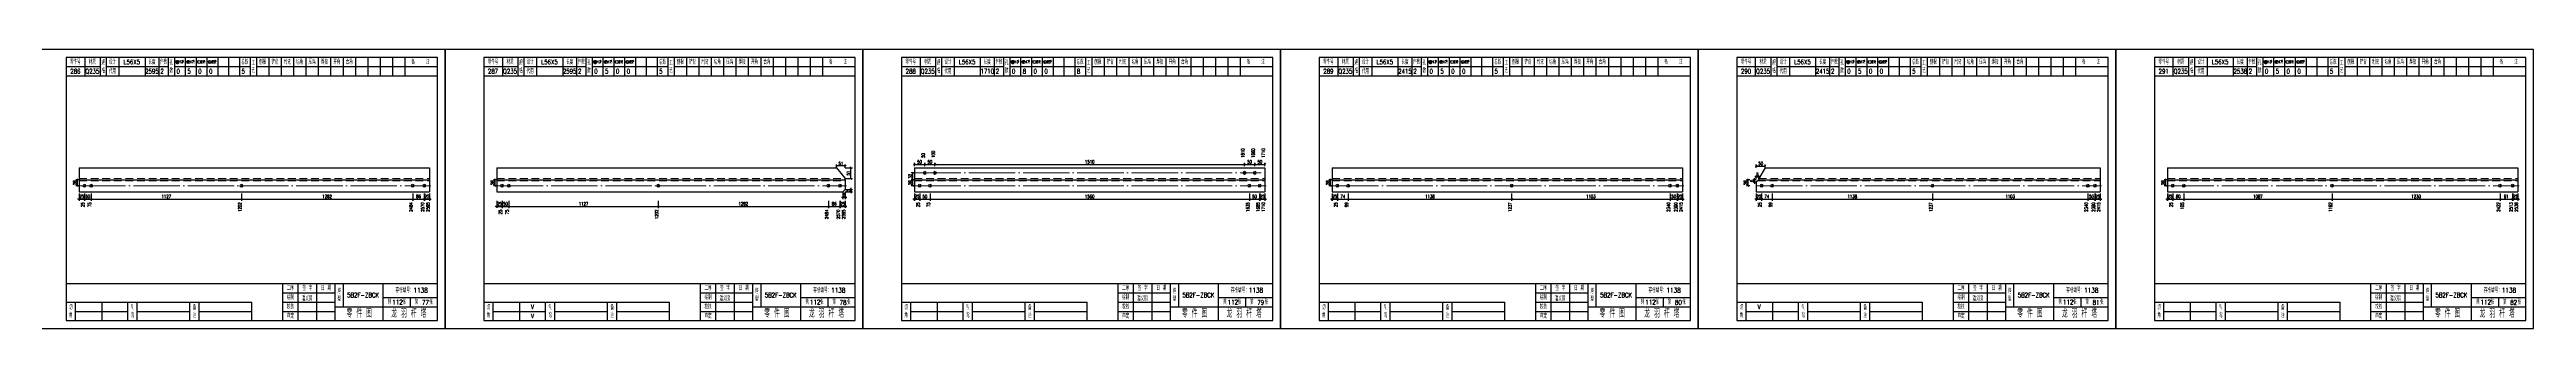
# Model space of a CAD drawing. Header units: millimetres. Extents: x 0 to 30240, y -10896 to -1348.
# Drawn here: x 20534 to 22135, y -2069 to -1889 of the extents above; entities that cross this region are included whole.
import ezdxf
from ezdxf.enums import TextEntityAlignment as Align

# ---------------------------------------------------------------- set-up
doc = ezdxf.new("R2010")
doc.units = ezdxf.units.MM
doc.header["$LTSCALE"] = 20
doc.header["$PDMODE"] = 1
doc.linetypes.add('DASHDOT2X', pattern=[1.75, 1.5, -0.125, 0, -0.125])
doc.linetypes.add('HIDDEN', pattern=[0.375, 0.25, -0.125])
for name, color, linetype, lineweight in [('1', 7, 'Continuous', 25), ('11', 3, 'Continuous', 13), ('2', 1, 'HIDDEN', 13), ('5', 1, 'Continuous', 13), ('7', 2, 'DASHDOT2X', 13)]:
    doc.layers.add(name, color=color, linetype=linetype, lineweight=lineweight)
doc.styles.get("Standard").update_dxf_attribs({"font": 'simplex', "width": 0.7, "bigfont": 'gbhzfs.shx'})
doc.styles.add('SYMBOL_TXT', font='txt.shx', dxfattribs={"width": 0.6})
doc.styles.add('TITLE_TXT', font='simplex.shx', dxfattribs={"width": 0.75, "height": 2.5, "bigfont": 'gbhzfs.shx'})
doc.dimstyles.get("Standard").update_dxf_attribs({"dimtxt": 2.1, "dimasz": 1, "dimexe": 1.05, "dimexo": 0, "dimgap": 0.63, "dimtad": 1, "dimzin": 0, "dimdsep": 46, "dimtxsty": 'standard', "dimblk": 'OBLIQUE', "dimblk1": 'OBLIQUE', "dimblk2": 'OBLIQUE', "dimcen": 0.09, "dimadec": 0, "dimazin": 0, "dimtfac": 1, "dimtdec": 1, "dimtix": 1, "dimtmove": 0, "dimatfit": 3, "dimfxl": 0, "dimtolj": 1, "dimtzin": 0, "dimarcsym": 0})
pattern_1 = [(0, (-3, 0), (0, 0.0125), [])]

# ---------------------------------------------------------------- blocks, each defined once
blk = doc.blocks.new('M12_HOLE')
h = blk.add_hatch()
h.set_pattern_fill('LINE', scale=0.1, style=0)
h.set_pattern_definition(pattern_1)
h.paths.add_polyline_path([(-5, 0, 1), (-1, 0, 1)])
at = {"color": 7}
blk.add_circle((-3, 0), 2, dxfattribs=at)
at = {"color": 7, "attachment_point": 1, "style": 'SYMBOL_TXT'}
for s, insert, char_height, width in [('13\\f??|b0|i0|c0|p54;.', (-0.1, 2.1), 3.5, 5.707), ('5', (3.7, 2.3), 1.8, 2.931)]:
    blk.add_mtext(s, dxfattribs=dict(at, insert=insert, char_height=char_height, width=width))
blk = doc.blocks.new('M16_HOLE')
h = blk.add_hatch()
h.set_pattern_fill('LINE', scale=0.1, style=0)
h.set_pattern_definition(pattern_1)
h.paths.add_polyline_path([(-1.6, 1.4, 0.668179), (-5, 0, 0.198912), (-4.4, -1.4)])
at = {"color": 7}
blk.add_circle((-3, 0), 2, dxfattribs=at)
at = {"color": 7, "attachment_point": 1, "style": 'SYMBOL_TXT'}
for s, insert, char_height, width in [('17.', (-0.4, 2.1), 3.5, 6.316), ('5', (3.6, 2.3), 1.8, 1.822)]:
    blk.add_mtext(s, dxfattribs=dict(at, insert=insert, char_height=char_height, width=width))
blk = doc.blocks.new('M20_HOLE')
at = {"color": 7}
blk.add_circle((-3, 0), 2, dxfattribs=at)
at = {"color": 7, "attachment_point": 1, "style": 'SYMBOL_TXT'}
for s, insert, char_height, width in [('21.', (-0.7, 2), 3.5, 6.074), ('5', (3.3, 2), 1.8, 1.458)]:
    blk.add_mtext(s, dxfattribs=dict(at, insert=insert, char_height=char_height, width=width))
blk = doc.blocks.new('M24_HOLE')
at = {"color": 7}
for radius in [2, 1.5]:
    blk.add_circle((-3, 0), radius, dxfattribs=at)
at = {"color": 7, "attachment_point": 1, "style": 'SYMBOL_TXT'}
for s, insert, char_height, width in [('25.', (-0.7, 2.1), 3.5, 2.429), ('5', (3.9, 2.3), 1.8, 1.944)]:
    blk.add_mtext(s, dxfattribs=dict(at, insert=insert, char_height=char_height, width=width))
blk = doc.blocks.new('JgCard')
for p, q in [((270, 180), (0, 180)), ((0, 180), (0, 0)), ((270, 0), (270, 180)), ((265, 175), (25, 175)), ((25, 175), (25, 5)), ((25, 169), (47, 169)), ((25, 163), (265, 163)), ((37, 175), (37, 163)), ((47, 175), (47, 163)), ((51, 175), (51, 163)), ((51, 169), (91, 169)), ((59, 175), (59, 163)), ((76, 175), (76, 163)), ((85, 175), (85, 163)), ((91, 175), (91, 163)), ((95, 175), (95, 163)), ((95, 169), (144, 169)), ((102, 175), (102, 163)), ((109, 175), (109, 163)), ((116, 175), (116, 163)), ((123, 175), (123, 163)), ((130, 175), (130, 163)), ((137, 175), (137, 163)), ((144, 175), (144, 163)), ((148, 175), (148, 163)), ((148, 169), (265, 169)), ((156, 175), (156, 163)), ((164, 175), (164, 163)), ((172, 175), (172, 163)), ((180, 175), (180, 163)), ((188, 175), (188, 163)), ((196, 175), (196, 163)), ((204, 175), (204, 163)), ((212, 175), (212, 163)), ((220, 175), (220, 163)), ((228, 175), (228, 163)), ((236, 175), (236, 163)), ((244, 175), (244, 163)), ((265, 5), (265, 175)), ((25, 29), (265, 29)), ((25, 17), (145, 17)), ((31, 5), (31, 17)), ((48, 17), (48, 5)), ((65, 5), (65, 17)), ((71, 5), (71, 17)), ((105, 5), (105, 17)), ((111, 5), (111, 17)), ((145, 5), (145, 17)), ((165, 5), (165, 29)), ((165, 23), (199, 23)), ((165, 17), (199, 17)), ((175, 5), (175, 29)), ((187, 5), (187, 29)), ((199, 5), (199, 29)), ((204, 29), (204, 14)), ((230, 5), (230, 29)), ((230, 20), (265, 20)), ((247.5, 20), (247.5, 14)), ((0, 0), (270, 0)), ((25, 5), (265, 5)), ((31, 11), (65, 11)), ((71, 11), (105, 11)), ((111, 11), (145, 11)), ((165, 11), (199, 11)), ((199, 14), (265, 14))]:
    blk.add_line(p, q)
blk.add_lwpolyline([(96, 172, -1), (98, 172, -1)], format="xyb", close=True)
blk.add_point((145, 96))
at = {"xscale": 0.5, "yscale": 0.5, "zscale": 0.5}
for name, p in [('M12_HOLE', (98.5, 172)), ('M16_HOLE', (105.5, 172)), ('M20_HOLE', (112.5, 172)), ('M24_HOLE', (119.5, 172))]:
    blk.add_blockref(name, p, dxfattribs=at)
at = {"style": 'TITLE_TXT', "width": 0.75}
for s, height, p in [('潘义鹏', 3, (177.4, 17.9)), ('存档编号：1138', 3.08, (238, 23.1)), ('龙 羽 杆 塔', 5, (235.2, 7))]:
    blk.add_text(s, height=height, dxfattribs=at).set_placement(p)
at = {"attachment_point": 5, "style": 'TITLE_TXT'}
for s, insert, char_height, width in [('零件号', (31, 172), 3, 15), ('材质', (42, 172), 3, 8), ('规格', (49, 169), 3, 4), ('设计', (55, 172), 3, 8), ('代用', (55, 166), 3, 8), ('长度', (80.5, 172), 3, 8), ('件数', (88, 172), 3, 6), ('孔数', (93, 169), 3, 4), ('总数', (140.5, 172), 3, 7), ('工\\P艺', (146, 169), 3, 4), ('刨根', (152, 172), 3, 8), ('铲背', (160, 172), 3, 8), ('制弯', (168, 172), 3, 8), ('切角', (176, 172), 3, 8), ('压扁', (184, 172), 3, 8), ('焊接', (192, 172), 3, 8), ('开角', (200, 172), 3, 8), ('合角', (208, 172), 3, 8), ('备    注', (254, 172), 3, 22), ('绘制', (170, 20), 3, 10), ('工序', (170, 26), 3, 10), ('签 字', (181, 26), 3, 12), ('日 期', (193, 26), 3, 12), ('塔\\P型', (201.5, 21.5), 3, 5), ('共    张', (238.8, 17), 3, 17.5), ('第    张', (256.2, 17), 3, 17.5), ('切\\P角', (28, 11), 3, 6), ('制\\P弯', (68, 11), 3, 6), ('备\\P注', (108, 11), 3, 6), ('校核', (170, 14), 3, 10), ('审定', (170, 8), 3, 10), ('零 件 图', (214.5, 9.5), 5, 31)]:
    blk.add_mtext(s, dxfattribs=dict(at, insert=insert, char_height=char_height, width=width))
blk = doc.blocks.new('M16')
for p, q in [((-0.7, -0.7), (0.7, 0.7)), ((-0.4, 0), (0.4, 0)), ((0, 0.4), (0, -0.4))]:
    blk.add_line(p, q)
blk.add_circle((0, 0), 1)
for radius in [0.8, 0.6, 0.4, 0.2]:
    blk.add_arc((0, 0), radius, 225, 45)
blk = doc.blocks.new('_Oblique')
at = {"color": 0, "linetype": 'ByBlock', "lineweight": -2}
blk.add_line((-0.5, -0.5), (0.5, 0.5), dxfattribs=at)
blk = doc.blocks.new('*D1815')
at = {"layer": '11', "color": 0, "lineweight": -2}
for p, q in [((20553.4, -1985.5), (20552.4, -1985.5)), ((20553.4, -1981.8), (20553.4, -1986.5)), ((20553.4, -1985.5), (20556.8, -1985.5)), ((20556.8, -1981.8), (20556.8, -1986.5)), ((20556.8, -1985.5), (20557.8, -1985.5))]:
    blk.add_line(p, q, dxfattribs=at)
at = {"layer": 'Defpoints', "color": 0}
for p in [(20553.4, -1981.8), (20556.8, -1981.8), (20556.8, -1985.5)]:
    blk.add_point(p, dxfattribs=at)
at = {"layer": '11', "color": 0, "lineweight": -2}
blk.add_blockref('_Oblique', (20553.4, -1985.5), dxfattribs=at)
at = {"layer": '11', "color": 0, "lineweight": -2, "rotation": 180}
blk.add_blockref('_Oblique', (20556.8, -1985.5), dxfattribs=at)
at = {"layer": '11', "color": 0, "insert": (20555.1, -1983.8), "char_height": 2.1, "attachment_point": 5}
blk.add_mtext('\\A1;25', dxfattribs=at)
blk = doc.blocks.new('*D1820')
at = {"layer": '11', "color": 0, "lineweight": -2}
for p, q in [((20776.6, -1985.5), (20775.6, -1985.5)), ((20776.6, -1981.8), (20776.6, -1986.5)), ((20776.6, -1985.5), (20780, -1985.5)), ((20780, -1981.8), (20780, -1986.5)), ((20780, -1985.5), (20781, -1985.5))]:
    blk.add_line(p, q, dxfattribs=at)
at = {"layer": 'Defpoints', "color": 0}
for p in [(20776.6, -1981.8), (20780, -1981.8), (20780, -1985.5)]:
    blk.add_point(p, dxfattribs=at)
at = {"layer": '11', "color": 0, "lineweight": -2}
blk.add_blockref('_Oblique', (20776.6, -1985.5), dxfattribs=at)
at = {"layer": '11', "color": 0, "lineweight": -2, "rotation": 180}
blk.add_blockref('_Oblique', (20780, -1985.5), dxfattribs=at)
at = {"layer": '11', "color": 0, "insert": (20778.3, -1983.8), "char_height": 2.1, "attachment_point": 5}
blk.add_mtext('\\A1;25', dxfattribs=at)
blk = doc.blocks.new('*D1822')
at = {"layer": '11', "color": 0, "lineweight": -2}
for p, q in [((20823.4, -1990.2), (20822.4, -1990.2)), ((20823.4, -1986.5), (20823.4, -1991.2)), ((20823.4, -1990.2), (20826.8, -1990.2)), ((20826.8, -1986.5), (20826.8, -1991.2)), ((20826.8, -1990.2), (20827.8, -1990.2))]:
    blk.add_line(p, q, dxfattribs=at)
at = {"layer": 'Defpoints', "color": 0}
for p in [(20823.4, -1986.5), (20826.8, -1986.5), (20826.8, -1990.2)]:
    blk.add_point(p, dxfattribs=at)
at = {"layer": '11', "color": 0, "lineweight": -2}
blk.add_blockref('_Oblique', (20823.4, -1990.2), dxfattribs=at)
at = {"layer": '11', "color": 0, "lineweight": -2, "rotation": 180}
blk.add_blockref('_Oblique', (20826.8, -1990.2), dxfattribs=at)
at = {"layer": '11', "color": 0, "insert": (20825.1, -1988.5), "char_height": 2.1, "attachment_point": 5}
blk.add_mtext('\\A1;25', dxfattribs=at)
blk = doc.blocks.new('*D1827')
at = {"layer": '11', "color": 0, "lineweight": -2}
for p, q in [((21045.3, -1990.2), (21044.3, -1990.2)), ((21045.3, -1986.5), (21045.3, -1991.2)), ((21045.3, -1990.2), (21048.7, -1990.2)), ((21048.7, -1986.5), (21048.7, -1991.2)), ((21048.7, -1990.2), (21049.7, -1990.2))]:
    blk.add_line(p, q, dxfattribs=at)
at = {"layer": 'Defpoints', "color": 0}
for p in [(21045.3, -1986.5), (21048.7, -1986.5), (21048.7, -1990.2)]:
    blk.add_point(p, dxfattribs=at)
at = {"layer": '11', "color": 0, "lineweight": -2}
blk.add_blockref('_Oblique', (21045.3, -1990.2), dxfattribs=at)
at = {"layer": '11', "color": 0, "lineweight": -2, "rotation": 180}
blk.add_blockref('_Oblique', (21048.7, -1990.2), dxfattribs=at)
at = {"layer": '11', "color": 0, "insert": (21047, -1988.5), "char_height": 2.1, "attachment_point": 5}
blk.add_mtext('\\A1;25', dxfattribs=at)
blk = doc.blocks.new('*D1828')
at = {"layer": '11', "color": 0, "lineweight": -2}
for p, q in [((21048.7, -1979.2), (21053.4, -1979.2)), ((21048.7, -1980.7), (21053.4, -1980.7)), ((21052.4, -1979.2), (21052.4, -1978.2)), ((21052.4, -1979.2), (21052.4, -1980.7)), ((21052.4, -1980.7), (21052.4, -1981.7))]:
    blk.add_line(p, q, dxfattribs=at)
at = {"layer": 'Defpoints', "color": 0}
for p in [(21048.7, -1979.2), (21048.7, -1980.7), (21052.4, -1980.7)]:
    blk.add_point(p, dxfattribs=at)
at = {"layer": '11', "color": 0, "lineweight": -2}
for p, rotation in [((21052.4, -1979.2), 270), ((21052.4, -1980.7), 90)]:
    blk.add_blockref('_Oblique', p, dxfattribs=dict(at, rotation=rotation))
at = {"layer": '11', "color": 0, "insert": (21050.7, -1980), "char_height": 2.1, "attachment_point": 5, "rotation": 90}
blk.add_mtext('\\A1;5', dxfattribs=at)
blk = doc.blocks.new('*D1829')
at = {"layer": '11', "color": 0, "lineweight": -2}
for p, q in [((21047.2, -1984.4), (21046.2, -1984.4)), ((21047.2, -1980.7), (21047.2, -1985.5)), ((21048.7, -1984.4), (21047.2, -1984.4)), ((21048.7, -1980.7), (21048.7, -1985.5)), ((21048.7, -1984.4), (21049.7, -1984.4))]:
    blk.add_line(p, q, dxfattribs=at)
at = {"layer": 'Defpoints', "color": 0}
for p in [(21047.2, -1980.7), (21047.2, -1984.4), (21048.7, -1980.7)]:
    blk.add_point(p, dxfattribs=at)
at = {"layer": '11', "color": 0, "lineweight": -2}
blk.add_blockref('_Oblique', (21047.2, -1984.4), dxfattribs=at)
at = {"layer": '11', "color": 0, "lineweight": -2, "rotation": 180}
blk.add_blockref('_Oblique', (21048.7, -1984.4), dxfattribs=at)
at = {"layer": '11', "color": 0, "insert": (21047.9, -1982.7), "char_height": 2.1, "attachment_point": 5}
blk.add_mtext('\\A1;5', dxfattribs=at)
blk = doc.blocks.new('*D1831')
at = {"layer": '11', "color": 0, "lineweight": -2}
for p, q in [((21043, -1965.2), (21043, -1963.1)), ((21048.7, -1964.1), (21043, -1964.1)), ((21048.7, -1965.2), (21048.7, -1963.1))]:
    blk.add_line(p, q, dxfattribs=at)
at = {"layer": 'Defpoints', "color": 0}
for p in [(21043, -1964.1), (21043, -1965.2), (21048.7, -1965.2)]:
    blk.add_point(p, dxfattribs=at)
at = {"layer": '11', "color": 0, "lineweight": -2, "rotation": 180}
blk.add_blockref('_Oblique', (21043, -1964.1), dxfattribs=at)
at = {"layer": '11', "color": 0, "lineweight": -2}
blk.add_blockref('_Oblique', (21048.7, -1964.1), dxfattribs=at)
at = {"layer": '11', "color": 0, "insert": (21045.8, -1962.5), "char_height": 2.1, "attachment_point": 5}
blk.add_mtext('\\A1;51', dxfattribs=at)
blk = doc.blocks.new('*D1833')
at = {"layer": '11', "color": 0, "lineweight": -2}
for p, q in [((21093.4, -1985.5), (21092.4, -1985.5)), ((21093.4, -1981.8), (21093.4, -1986.5)), ((21093.4, -1985.5), (21096.8, -1985.5)), ((21096.8, -1981.8), (21096.8, -1986.5)), ((21096.8, -1985.5), (21097.8, -1985.5))]:
    blk.add_line(p, q, dxfattribs=at)
at = {"layer": 'Defpoints', "color": 0}
for p in [(21093.4, -1981.8), (21096.8, -1981.8), (21096.8, -1985.5)]:
    blk.add_point(p, dxfattribs=at)
at = {"layer": '11', "color": 0, "lineweight": -2}
blk.add_blockref('_Oblique', (21093.4, -1985.5), dxfattribs=at)
at = {"layer": '11', "color": 0, "lineweight": -2, "rotation": 180}
blk.add_blockref('_Oblique', (21096.8, -1985.5), dxfattribs=at)
at = {"layer": '11', "color": 0, "insert": (21095.1, -1983.8), "char_height": 2.1, "attachment_point": 5}
blk.add_mtext('\\A1;25', dxfattribs=at)
blk = doc.blocks.new('*D1837')
at = {"layer": '11', "color": 0, "lineweight": -2}
for p, q in [((21316.6, -1985.5), (21315.6, -1985.5)), ((21316.6, -1981.8), (21316.6, -1986.5)), ((21316.6, -1985.5), (21320, -1985.5)), ((21320, -1981.8), (21320, -1986.5)), ((21320, -1985.5), (21321, -1985.5))]:
    blk.add_line(p, q, dxfattribs=at)
at = {"layer": 'Defpoints', "color": 0}
for p in [(21316.6, -1981.8), (21320, -1981.8), (21320, -1985.5)]:
    blk.add_point(p, dxfattribs=at)
at = {"layer": '11', "color": 0, "lineweight": -2}
blk.add_blockref('_Oblique', (21316.6, -1985.5), dxfattribs=at)
at = {"layer": '11', "color": 0, "lineweight": -2, "rotation": 180}
blk.add_blockref('_Oblique', (21320, -1985.5), dxfattribs=at)
at = {"layer": '11', "color": 0, "insert": (21318.3, -1983.8), "char_height": 2.1, "attachment_point": 5}
blk.add_mtext('\\A1;25', dxfattribs=at)
blk = doc.blocks.new('*D6305')
at = {"layer": '11', "color": 0, "lineweight": -2}
for p, q in [((22126.6, -1985.5), (22125.6, -1985.5)), ((22126.6, -1981.8), (22126.6, -1986.5)), ((22126.6, -1985.5), (22130, -1985.5)), ((22130, -1981.8), (22130, -1986.5)), ((22130, -1985.5), (22131, -1985.5))]:
    blk.add_line(p, q, dxfattribs=at)
at = {"layer": 'Defpoints', "color": 0}
for p in [(22126.6, -1981.8), (22130, -1981.8), (22130, -1985.5)]:
    blk.add_point(p, dxfattribs=at)
at = {"layer": '11', "color": 0, "lineweight": -2}
blk.add_blockref('_Oblique', (22126.6, -1985.5), dxfattribs=at)
at = {"layer": '11', "color": 0, "lineweight": -2, "rotation": 180}
blk.add_blockref('_Oblique', (22130, -1985.5), dxfattribs=at)
at = {"layer": '11', "color": 0, "insert": (22128.3, -1983.8), "char_height": 2.1, "attachment_point": 5}
blk.add_mtext('\\A1;25', dxfattribs=at)
blk = doc.blocks.new('*D6310')
at = {"layer": '11', "color": 0, "lineweight": -2}
for p, q in [((21903.4, -1985.5), (21902.4, -1985.5)), ((21903.4, -1981.8), (21903.4, -1986.5)), ((21903.4, -1985.5), (21906.8, -1985.5)), ((21906.8, -1981.8), (21906.8, -1986.5)), ((21906.8, -1985.5), (21907.8, -1985.5))]:
    blk.add_line(p, q, dxfattribs=at)
at = {"layer": 'Defpoints', "color": 0}
for p in [(21903.4, -1981.8), (21906.8, -1981.8), (21906.8, -1985.5)]:
    blk.add_point(p, dxfattribs=at)
at = {"layer": '11', "color": 0, "lineweight": -2}
blk.add_blockref('_Oblique', (21903.4, -1985.5), dxfattribs=at)
at = {"layer": '11', "color": 0, "lineweight": -2, "rotation": 180}
blk.add_blockref('_Oblique', (21906.8, -1985.5), dxfattribs=at)
at = {"layer": '11', "color": 0, "insert": (21905.1, -1983.8), "char_height": 2.1, "attachment_point": 5}
blk.add_mtext('\\A1;25', dxfattribs=at)
blk = doc.blocks.new('*D6312')
at = {"layer": '11', "color": 0, "lineweight": -2}
for p, q in [((21637.6, -1973), (21635.5, -1973)), ((21637.6, -1974.6), (21635.5, -1974.6)), ((21636.5, -1973), (21636.5, -1972)), ((21636.5, -1973), (21636.5, -1974.6)), ((21636.5, -1974.6), (21636.5, -1975.6))]:
    blk.add_line(p, q, dxfattribs=at)
at = {"layer": 'Defpoints', "color": 0}
for p in [(21636.5, -1974.6), (21637.6, -1973), (21637.6, -1974.6)]:
    blk.add_point(p, dxfattribs=at)
at = {"layer": '11', "color": 0, "lineweight": -2}
for p, rotation in [((21636.5, -1973), 270), ((21636.5, -1974.6), 90)]:
    blk.add_blockref('_Oblique', p, dxfattribs=dict(at, rotation=rotation))
at = {"layer": '11', "color": 0, "insert": (21634.9, -1973.8), "char_height": 2.1, "attachment_point": 5, "rotation": 90}
blk.add_mtext('\\A1;6', dxfattribs=at)
blk = doc.blocks.new('*D6313')
at = {"layer": '11', "color": 0, "lineweight": -2}
for p, q in [((21637.6, -1971.2), (21636.6, -1971.2)), ((21637.6, -1972.3), (21637.6, -1970.2)), ((21637.6, -1971.2), (21639.3, -1971.2)), ((21639.3, -1972.3), (21639.3, -1970.2)), ((21639.3, -1971.2), (21640.3, -1971.2))]:
    blk.add_line(p, q, dxfattribs=at)
at = {"layer": 'Defpoints', "color": 0}
for p in [(21637.6, -1972.3), (21639.3, -1971.2), (21639.3, -1972.3)]:
    blk.add_point(p, dxfattribs=at)
at = {"layer": '11', "color": 0, "lineweight": -2}
blk.add_blockref('_Oblique', (21637.6, -1971.2), dxfattribs=at)
at = {"layer": '11', "color": 0, "lineweight": -2, "rotation": 180}
blk.add_blockref('_Oblique', (21639.3, -1971.2), dxfattribs=at)
at = {"layer": '11', "color": 0, "insert": (21638.4, -1969.5), "char_height": 2.1, "attachment_point": 5}
blk.add_mtext('\\A1;6', dxfattribs=at)
blk = doc.blocks.new('*D6315')
at = {"layer": '11', "color": 0, "lineweight": -2}
for p, q in [((21856.6, -1985.5), (21855.6, -1985.5)), ((21856.6, -1981.8), (21856.6, -1986.5)), ((21856.6, -1985.5), (21860, -1985.5)), ((21860, -1981.8), (21860, -1986.5)), ((21860, -1985.5), (21861, -1985.5))]:
    blk.add_line(p, q, dxfattribs=at)
at = {"layer": 'Defpoints', "color": 0}
for p in [(21856.6, -1981.8), (21860, -1981.8), (21860, -1985.5)]:
    blk.add_point(p, dxfattribs=at)
at = {"layer": '11', "color": 0, "lineweight": -2}
blk.add_blockref('_Oblique', (21856.6, -1985.5), dxfattribs=at)
at = {"layer": '11', "color": 0, "lineweight": -2, "rotation": 180}
blk.add_blockref('_Oblique', (21860, -1985.5), dxfattribs=at)
at = {"layer": '11', "color": 0, "insert": (21858.3, -1983.8), "char_height": 2.1, "attachment_point": 5}
blk.add_mtext('\\A1;25', dxfattribs=at)
blk = doc.blocks.new('*D6320')
at = {"layer": '11', "color": 0, "lineweight": -2}
for p, q in [((21637.6, -1985.5), (21636.6, -1985.5)), ((21637.6, -1981.8), (21637.6, -1986.5)), ((21637.6, -1985.5), (21641, -1985.5)), ((21641, -1981.8), (21641, -1986.5)), ((21641, -1985.5), (21642, -1985.5))]:
    blk.add_line(p, q, dxfattribs=at)
at = {"layer": 'Defpoints', "color": 0}
for p in [(21637.6, -1981.8), (21641, -1981.8), (21641, -1985.5)]:
    blk.add_point(p, dxfattribs=at)
at = {"layer": '11', "color": 0, "lineweight": -2}
blk.add_blockref('_Oblique', (21637.6, -1985.5), dxfattribs=at)
at = {"layer": '11', "color": 0, "lineweight": -2, "rotation": 180}
blk.add_blockref('_Oblique', (21641, -1985.5), dxfattribs=at)
at = {"layer": '11', "color": 0, "insert": (21639.3, -1983.8), "char_height": 2.1, "attachment_point": 5}
blk.add_mtext('\\A1;25', dxfattribs=at)
blk = doc.blocks.new('*D6257')
at = {"layer": '11', "color": 0, "lineweight": -2}
for p, q in [((21586.6, -1985.5), (21585.6, -1985.5)), ((21586.6, -1981.8), (21586.6, -1986.5)), ((21586.6, -1985.5), (21590, -1985.5)), ((21590, -1981.8), (21590, -1986.5)), ((21590, -1985.5), (21591, -1985.5))]:
    blk.add_line(p, q, dxfattribs=at)
at = {"layer": 'Defpoints', "color": 0}
for p in [(21586.6, -1981.8), (21590, -1981.8), (21590, -1985.5)]:
    blk.add_point(p, dxfattribs=at)
at = {"layer": '11', "color": 0, "lineweight": -2}
blk.add_blockref('_Oblique', (21586.6, -1985.5), dxfattribs=at)
at = {"layer": '11', "color": 0, "lineweight": -2, "rotation": 180}
blk.add_blockref('_Oblique', (21590, -1985.5), dxfattribs=at)
at = {"layer": '11', "color": 0, "insert": (21588.3, -1983.8), "char_height": 2.1, "attachment_point": 5}
blk.add_mtext('\\A1;25', dxfattribs=at)
blk = doc.blocks.new('*D6262')
at = {"layer": '11', "color": 0, "lineweight": -2}
for p, q in [((21363.4, -1985.5), (21362.4, -1985.5)), ((21363.4, -1981.8), (21363.4, -1986.5)), ((21363.4, -1985.5), (21366.8, -1985.5)), ((21366.8, -1981.8), (21366.8, -1986.5)), ((21366.8, -1985.5), (21367.8, -1985.5))]:
    blk.add_line(p, q, dxfattribs=at)
at = {"layer": 'Defpoints', "color": 0}
for p in [(21363.4, -1981.8), (21366.8, -1981.8), (21366.8, -1985.5)]:
    blk.add_point(p, dxfattribs=at)
at = {"layer": '11', "color": 0, "lineweight": -2}
blk.add_blockref('_Oblique', (21363.4, -1985.5), dxfattribs=at)
at = {"layer": '11', "color": 0, "lineweight": -2, "rotation": 180}
blk.add_blockref('_Oblique', (21366.8, -1985.5), dxfattribs=at)
at = {"layer": '11', "color": 0, "insert": (21365.1, -1983.8), "char_height": 2.1, "attachment_point": 5}
blk.add_mtext('\\A1;25', dxfattribs=at)

msp = doc.modelspace()

# ---------------------------------------------------------------- linework, layer by layer
at = {"layer": '1'}
for p, q in [((20553.4, -1965.196), (20553.4, -1980.736)), ((20553.4, -1965.196), (20780, -1965.196)), ((20780, -1965.196), (20780, -1980.736)), ((20823.4, -1965.196), (20823.4, -1980.736)), ((20823.4, -1965.196), (21042.983, -1965.196)), ((21042.983, -1965.196), (21048.7, -1972.272)), ((21093.4, -1965.196), (21093.4, -1980.736)), ((21093.4, -1965.196), (21320, -1965.196)), ((21320, -1965.196), (21320, -1980.736)), ((21363.4, -1965.196), (21590, -1965.196)), ((21363.4, -1965.196), (21363.4, -1980.736)), ((21590, -1965.196), (21590, -1980.736)), ((21643.342, -1965.196), (21639.251, -1972.272)), ((21643.342, -1965.196), (21860, -1965.196)), ((21860, -1965.196), (21860, -1980.736)), ((21903.4, -1965.196), (22130, -1965.196)), ((21903.4, -1965.196), (21903.4, -1980.736)), ((22130, -1965.196), (22130, -1980.736)), ((20553.4, -1972.966), (20780, -1972.966)), ((20553.4, -1980.736), (20780, -1980.736)), ((20823.4, -1972.966), (21048.7, -1972.966)), ((20823.4, -1980.736), (21047.173, -1980.736)), ((21047.173, -1980.736), (21048.7, -1979.21)), ((21048.7, -1972.966), (21048.7, -1972.272)), ((21048.7, -1972.966), (21048.7, -1979.21)), ((21093.4, -1972.966), (21320, -1972.966)), ((21093.4, -1980.736), (21320, -1980.736)), ((21363.4, -1972.966), (21590, -1972.966)), ((21363.4, -1980.736), (21590, -1980.736)), ((21639.251, -1972.966), (21637.6, -1974.631)), ((21637.6, -1974.631), (21637.6, -1980.736)), ((21637.6, -1980.736), (21860, -1980.736)), ((21639.251, -1972.272), (21639.251, -1972.966)), ((21639.251, -1972.966), (21860, -1972.966)), ((21903.4, -1972.966), (22130, -1972.966)), ((21903.4, -1980.736), (22130, -1980.736))]:
    msp.add_line(p, q, dxfattribs=at)
at = {"layer": '2'}
for p, q in [((20553.4, -1972.272), (20780, -1972.272)), ((20553.4, -1973.66), (20780, -1973.66)), ((20823.4, -1972.272), (21048.7, -1972.272)), ((20823.4, -1973.66), (21048.7, -1973.66)), ((21093.4, -1972.272), (21320, -1972.272)), ((21093.4, -1973.66), (21320, -1973.66)), ((21363.4, -1972.272), (21590, -1972.272)), ((21363.4, -1973.66), (21590, -1973.66)), ((21638.563, -1973.66), (21860, -1973.66)), ((21639.251, -1972.272), (21860, -1972.272)), ((21903.4, -1972.272), (22130, -1972.272)), ((21903.4, -1973.66), (22130, -1973.66))]:
    msp.add_line(p, q, dxfattribs=at)
at = {"layer": '7'}
for p, q in [((21093.4, -1968.526), (21317.574, -1968.526)), ((20553.4, -1976.851), (20780.76, -1976.851)), ((20823.4, -1976.851), (21049.46, -1976.851)), ((21093.4, -1976.851), (21320.76, -1976.851)), ((21363.4, -1976.851), (21590.76, -1976.851)), ((21637.6, -1976.851), (21860.76, -1976.851)), ((21903.4, -1976.851), (22130.76, -1976.851))]:
    msp.add_line(p, q, dxfattribs=at)

# ---------------------------------------------------------------- block references
at = {"layer": '1'}
for p in [(20520, -2068.966), (20790, -2068.966), (21060, -2068.966), (21330, -2068.966), (21600, -2068.966), (21870, -2068.966)]:
    msp.add_blockref('JgCard', p, dxfattribs=at)
at = {"layer": '5'}
for p in [(21100.026, -1968.526), (21106.651, -1968.526), (21306.749, -1968.526), (21313.374, -1968.526), (20556.84, -1976.851), (20561.206, -1976.851), (20658.37, -1976.851), (20769.05, -1976.851), (20776.56, -1976.851), (20826.84, -1976.851), (20831.181, -1976.851), (20927.768, -1976.851), (21037.793, -1976.851), (21045.26, -1976.851), (21096.84, -1976.851), (21103.466, -1976.851), (21309.934, -1976.851), (21316.56, -1976.851), (21366.84, -1976.851), (21373.782, -1976.851), (21479.446, -1976.851), (21581.869, -1976.851), (21586.56, -1976.851), (21641.04, -1976.851), (21647.853, -1976.851), (21751.495, -1976.851), (21851.956, -1976.851), (21856.56, -1976.851), (21906.84, -1976.851), (21913.982, -1976.851), (22009.821, -1976.851), (22118.436, -1976.851), (22126.56, -1976.851)]:
    msp.add_blockref('M16', p, dxfattribs=at)

# ---------------------------------------------------------------- texts
at = {"style": 'TITLE_TXT', "width": 0.75}
for s, p in [('112', (20755.855, -2053.439)), ('77', (20775.003, -2053.654)), ('112', (21025.855, -2053.439)), ('78', (21045.003, -2053.654)), ('112', (21295.855, -2053.439)), ('79', (21315.003, -2053.654)), ('112', (21565.855, -2053.439)), ('80', (21585.003, -2053.654)), ('112', (21835.855, -2053.439)), ('81', (21855.003, -2053.654)), ('112', (22105.855, -2053.439)), ('82', (22125.003, -2053.654))]:
    msp.add_text(s, height=3, dxfattribs=at).set_placement(p)
at = {"layer": '1', "width": 0.7}
for s, p in [('286', (20551, -1902.966)), ('Q235', (20562, -1902.966)), ('L56X5', (20587.5, -1896.966)), ('2595', (20600.5, -1902.966)), ('2', (20607, -1902.966)), ('0', (20617.5, -1902.966)), ('5', (20624.5, -1902.966)), ('0', (20631.5, -1902.966)), ('0', (20638.5, -1902.966)), ('5', (20659.5, -1902.966)), ('287', (20821, -1902.966)), ('Q235', (20832, -1902.966)), ('L56X5', (20857.5, -1896.966)), ('2595', (20870.5, -1902.966)), ('2', (20877, -1902.966)), ('0', (20887.5, -1902.966)), ('5', (20894.5, -1902.966)), ('0', (20901.5, -1902.966)), ('0', (20908.5, -1902.966)), ('5', (20929.5, -1902.966)), ('288', (21091, -1902.966)), ('Q235', (21102, -1902.966)), ('L56X5', (21127.5, -1896.966)), ('1710', (21140.5, -1902.966)), ('2', (21147, -1902.966)), ('0', (21157.5, -1902.966)), ('8', (21164.5, -1902.966)), ('0', (21171.5, -1902.966)), ('0', (21178.5, -1902.966)), ('8', (21199.5, -1902.966)), ('289', (21361, -1902.966)), ('Q235', (21372, -1902.966)), ('L56X5', (21397.5, -1896.966)), ('2415', (21410.5, -1902.966)), ('2', (21417, -1902.966)), ('0', (21427.5, -1902.966)), ('5', (21434.5, -1902.966)), ('0', (21441.5, -1902.966)), ('0', (21448.5, -1902.966)), ('5', (21469.5, -1902.966)), ('290', (21631, -1902.966)), ('Q235', (21642, -1902.966)), ('L56X5', (21667.5, -1896.966)), ('2415', (21680.5, -1902.966)), ('2', (21687, -1902.966)), ('0', (21697.5, -1902.966)), ('5', (21704.5, -1902.966)), ('0', (21711.5, -1902.966)), ('0', (21718.5, -1902.966)), ('5', (21739.5, -1902.966)), ('291', (21901, -1902.966)), ('Q235', (21912, -1902.966)), ('L56X5', (21937.5, -1896.966)), ('2538', (21950.5, -1902.966)), ('2', (21957, -1902.966)), ('0', (21967.5, -1902.966)), ('5', (21974.5, -1902.966)), ('0', (21981.5, -1902.966)), ('0', (21988.5, -1902.966)), ('5', (22009.5, -1902.966)), ('V', (20846.5, -2054.966)), ('V', (20846.5, -2060.966)), ('V', (21639.5, -2054.966))]:
    msp.add_text(s, height=3, dxfattribs=at).set_placement(p, align=Align.MIDDLE_CENTER)
for s, p in [('50', (21100.026, -1958.896)), ('100', (21106.651, -1958.896)), ('1610', (21306.749, -1958.896)), ('1660', (21313.374, -1958.896)), ('1710', (21320, -1958.896))]:
    msp.add_text(s, height=2.1, rotation=90, dxfattribs=at).set_placement(p)
for s, p in [('25', (20556.84, -1987.561)), ('75', (20561.206, -1987.561)), ('1202', (20658.4, -1987.561)), ('2484', (20768.999, -1987.561)), ('2570', (20776.54, -1987.561)), ('2595', (20780, -1987.561)), ('25', (20826.84, -1992.286)), ('75', (20831.181, -1992.286)), ('1202', (20927.798, -1992.286)), ('2484', (21037.739, -1992.286)), ('2570', (21045.244, -1992.286)), ('2595', (21048.7, -1992.286)), ('25', (21096.84, -1987.561)), ('75', (21103.466, -1987.561)), ('1635', (21309.934, -1987.561)), ('1685', (21316.56, -1987.561)), ('1710', (21320, -1987.561)), ('25', (21366.84, -1987.561)), ('99', (21373.809, -1987.561)), ('1237', (21479.476, -1987.561)), ('2340', (21581.913, -1987.561)), ('2390', (21586.623, -1987.561)), ('2415', (21590, -1987.561)), ('25', (21641.035, -1987.561)), ('99', (21647.88, -1987.561)), ('1237', (21751.524, -1987.561)), ('2340', (21851.999, -1987.561)), ('2390', (21856.622, -1987.561)), ('2415', (21860, -1987.561)), ('25', (21906.84, -1987.561)), ('105', (21914.007, -1987.561)), ('1192', (22009.802, -1987.561)), ('2422', (22118.453, -1987.561)), ('2513', (22126.574, -1987.561)), ('2538', (22130, -1987.561))]:
    msp.add_text(s, height=2.1, rotation=90, dxfattribs=at).set_placement(p, align=Align.RIGHT)
at = {"layer": '1', "char_height": 3, "width": 26, "attachment_point": 5}
for insert in [(20737, -2047.466), (21007, -2047.466), (21277, -2047.466), (21547, -2047.466), (21817, -2047.466), (22087, -2047.466)]:
    msp.add_mtext('5B2F-ZBCK', dxfattribs=dict(at, insert=insert))

# ---------------------------------------------------------------- dimensions: what is measured, and where the dimension line sits
at = {"layer": '1'}
for base, p1, p2, text in [((21092.35, -1968.526), (21093.35, -1972.966), (21093.35, -1968.526), '32'), ((20552.35, -1972.966), (20553.35, -1976.851), (20553.35, -1972.966), '28'), ((20822.35, -1972.966), (20823.35, -1976.851), (20823.35, -1972.966), '28'), ((21092.35, -1972.966), (21093.35, -1976.851), (21093.35, -1972.966), '28'), ((21362.35, -1972.966), (21363.35, -1976.851), (21363.35, -1972.966), '28'), ((21632.35, -1972.966), (21633.35, -1976.851), (21633.35, -1972.966), '28'), ((21902.35, -1972.966), (21903.35, -1976.851), (21903.35, -1972.966), '28')]:
    msp.add_linear_dim(base=base, p1=p1, p2=p2, angle=90, text=text, dimstyle='standard', dxfattribs=at).render()
at = {"layer": '11'}
for base, p1, p2, text, picture, middle in [((21042.983, -1964.146), (21048.7, -1965.196), (21042.983, -1965.196), '51', '*D1831', (21045.841, -1962.466)), ((21639.251, -1971.222), (21637.6, -1972.272), (21639.251, -1972.272), '6', '*D6313', (21638.426, -1969.542)), ((20556.84, -1985.461), (20553.4, -1981.786), (20556.84, -1981.786), '25', '*D1815', (20555.12, -1983.781)), ((20780, -1985.461), (20776.56, -1981.786), (20780, -1981.786), '25', '*D1820', (20778.28, -1983.781)), ((21047.173, -1984.411), (21048.7, -1980.736), (21047.173, -1980.736), '5', '*D1829', (21047.936, -1982.731)), ((21096.84, -1985.461), (21093.4, -1981.786), (21096.84, -1981.786), '25', '*D1833', (21095.12, -1983.781)), ((21320, -1985.461), (21316.56, -1981.786), (21320, -1981.786), '25', '*D1837', (21318.28, -1983.781)), ((21366.84, -1985.461), (21363.4, -1981.786), (21366.84, -1981.786), '25', '*D6262', (21365.12, -1983.781)), ((21590, -1985.461), (21586.56, -1981.786), (21590, -1981.786), '25', '*D6257', (21588.28, -1983.781)), ((21641.04, -1985.461), (21637.6, -1981.786), (21641.04, -1981.786), '25', '*D6320', (21639.32, -1983.781)), ((21860, -1985.461), (21856.56, -1981.786), (21860, -1981.786), '25', '*D6315', (21858.28, -1983.781)), ((21906.84, -1985.461), (21903.4, -1981.786), (21906.84, -1981.786), '25', '*D6310', (21905.12, -1983.781)), ((22130, -1985.461), (22126.56, -1981.786), (22130, -1981.786), '25', '*D6305', (22128.28, -1983.781)), ((20826.84, -1990.186), (20823.4, -1986.511), (20826.84, -1986.511), '25', '*D1822', (20825.12, -1988.506)), ((21048.7, -1990.186), (21045.26, -1986.511), (21048.7, -1986.511), '25', '*D1827', (21046.98, -1988.506))]:
    dim = msp.add_linear_dim(base=base, p1=p1, p2=p2, text=text, dimstyle='standard', dxfattribs=at)
    dim.commit()
    dim.dimension.update_dxf_attribs({"geometry": picture, "text_midpoint": middle})
msp.add_linear_dim(base=(21052.375, -1965.196), p1=(21048.7, -1972.272), p2=(21048.7, -1965.196), angle=90, text='51', dimstyle='standard', dxfattribs=at).render()
for base, p1, p2, text in [((21100.026, -1963.096), (21093.4, -1964.146), (21100.026, -1964.146), '50'), ((21106.651, -1963.096), (21100.026, -1964.146), (21106.651, -1964.146), '50'), ((21306.749, -1963.096), (21106.651, -1964.146), (21306.749, -1964.146), '1510'), ((21313.374, -1963.096), (21306.749, -1964.146), (21313.374, -1964.146), '50'), ((21320, -1963.096), (21313.374, -1964.146), (21320, -1964.146), '50'), ((21643.342, -1964.146), (21637.6, -1965.196), (21643.342, -1965.196), '50'), ((20561.206, -1985.461), (20556.84, -1981.786), (20561.206, -1981.786), '50'), ((20658.37, -1985.461), (20561.206, -1981.786), (20658.37, -1981.786), '1127'), ((20769.05, -1985.461), (20658.37, -1981.786), (20769.05, -1981.786), '1282'), ((20776.56, -1985.461), (20769.05, -1981.786), (20776.56, -1981.786), '86'), ((21103.466, -1985.461), (21096.84, -1981.786), (21103.466, -1981.786), '50'), ((21309.934, -1985.461), (21103.466, -1981.786), (21309.934, -1981.786), '1560'), ((21316.56, -1985.461), (21309.934, -1981.786), (21316.56, -1981.786), '50'), ((21373.782, -1985.461), (21366.84, -1981.786), (21373.782, -1981.786), '74'), ((21479.446, -1985.461), (21373.782, -1981.786), (21479.446, -1981.786), '1138'), ((21581.869, -1985.461), (21479.446, -1981.786), (21581.869, -1981.786), '1103'), ((21586.56, -1985.461), (21581.869, -1981.786), (21586.56, -1981.786), '50'), ((21647.853, -1985.461), (21641.04, -1981.786), (21647.853, -1981.786), '74'), ((21751.495, -1985.461), (21647.853, -1981.786), (21751.495, -1981.786), '1138'), ((21851.956, -1985.461), (21751.495, -1981.786), (21851.956, -1981.786), '1103'), ((21856.56, -1985.461), (21851.956, -1981.786), (21856.56, -1981.786), '50'), ((21913.982, -1985.461), (21906.84, -1981.786), (21913.982, -1981.786), '80'), ((22009.821, -1985.461), (21913.982, -1981.786), (22009.821, -1981.786), '1087'), ((22118.436, -1985.461), (22009.821, -1981.786), (22118.436, -1981.786), '1230'), ((22126.56, -1985.461), (22118.436, -1981.786), (22126.56, -1981.786), '91'), ((20831.181, -1990.186), (20826.84, -1986.511), (20831.181, -1986.511), '50'), ((20927.768, -1990.186), (20831.181, -1986.511), (20927.768, -1986.511), '1127'), ((21037.793, -1990.186), (20927.768, -1986.511), (21037.793, -1986.511), '1282'), ((21045.26, -1990.186), (21037.793, -1986.511), (21045.26, -1986.511), '86')]:
    msp.add_linear_dim(base=base, p1=p1, p2=p2, text=text, dimstyle='standard', dxfattribs=at).render()
for base, p1, p2, text, picture, middle in [((21052.375, -1980.736), (21048.7, -1979.21), (21048.7, -1980.736), '5', '*D1828', (21050.695, -1979.973)), ((21636.55, -1974.631), (21637.6, -1972.966), (21637.6, -1974.631), '6', '*D6312', (21634.87, -1973.798))]:
    dim = msp.add_linear_dim(base=base, p1=p1, p2=p2, angle=90, text=text, dimstyle='standard', dxfattribs=at)
    dim.commit()
    dim.dimension.update_dxf_attribs({"geometry": picture, "text_midpoint": middle})

doc.saveas('drawing.dxf')
